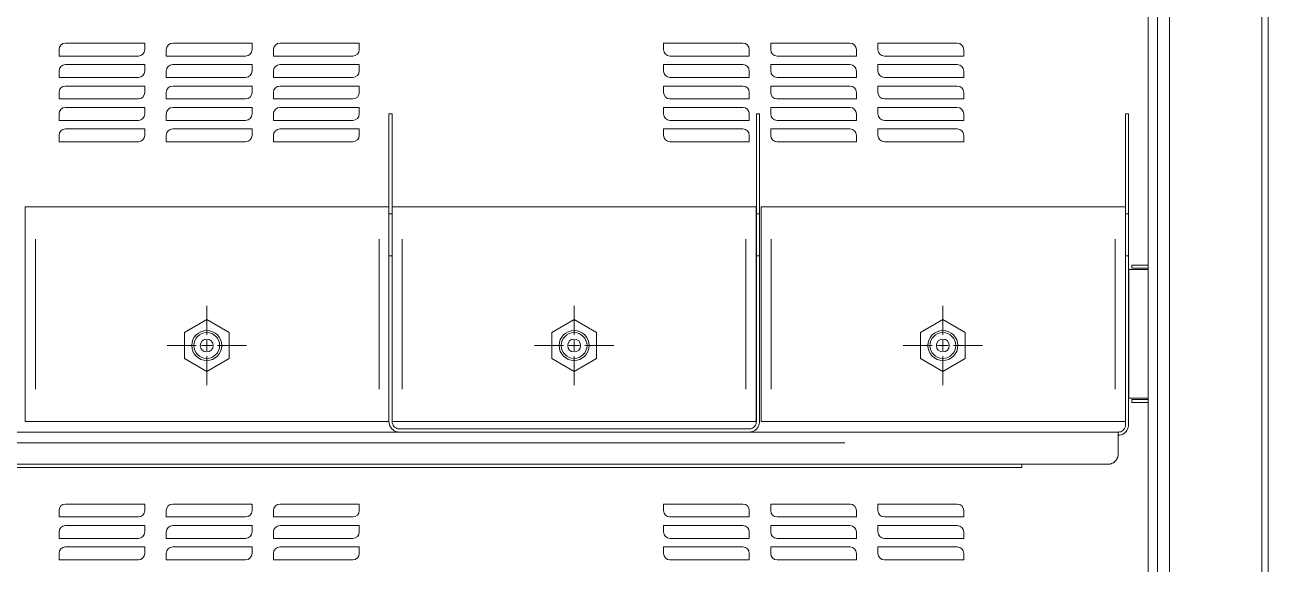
# Model space of a CAD drawing. Header units: millimetres. Extents: x 1896 to 8684, y 846 to 6829.
# Drawn here: x 4286 to 4866, y 3901 to 4153 of the extents above; entities that cross this region are included whole.
import ezdxf

# ---------------------------------------------------------------- set-up
doc = ezdxf.new("R2010")
doc.units = ezdxf.units.MM

# ---------------------------------------------------------------- blocks, each defined once
blk = doc.blocks.new('SW_CENTERMARKSYMBOL_1')
at = {"color": 0, "linetype": 'Continuous', "lineweight": 0}
for p, q in [((0, 5), (0, 18.5)), ((-5, 0), (-18.5, 0)), ((0, 0), (-2.5, 0)), ((0, 0), (0, 2.5)), ((0, 0), (0, -2.5)), ((0, 0), (2.5, 0)), ((5, 0), (18.5, 0)), ((0, -5), (0, -18.5))]:
    blk.add_line(p, q, dxfattribs=at)
blk = doc.blocks.new('SW_CENTERMARKSYMBOL_3')
at = {"color": 0, "linetype": 'Continuous', "lineweight": 0}
for p, q in [((0, 5), (0, 18.5)), ((-5, 0), (-18.5, 0)), ((0, 0), (-2.5, 0)), ((0, 0), (0, 2.5)), ((0, 0), (0, -2.5)), ((0, 0), (2.5, 0)), ((5, 0), (18.5, 0)), ((0, -5), (0, -18.5))]:
    blk.add_line(p, q, dxfattribs=at)
blk = doc.blocks.new('SW_CENTERMARKSYMBOL_5')
at = {"color": 0, "linetype": 'Continuous', "lineweight": 0}
for p, q in [((0, 5), (0, 18.5)), ((-5, 0), (-18.5, 0)), ((0, 0), (-2.5, 0)), ((0, 0), (0, 2.5)), ((0, 0), (0, -2.5)), ((0, 0), (2.5, 0)), ((5, 0), (18.5, 0)), ((0, -5), (0, -18.5))]:
    blk.add_line(p, q, dxfattribs=at)

msp = doc.modelspace()

# ---------------------------------------------------------------- linework, layer by layer
at = {"color": 7, "linetype": 'Continuous', "lineweight": 15}
for p, q in [((4865.5483, 4741.1359), (4865.5483, 3474.1359)), ((4819.5297, 3517.1545), (4819.5297, 4690.1205)), ((4819.5483, 4690.1391), (4819.5483, 3517.1359)), ((4809.5576, 4680.1484), (4809.5576, 3527.1266)), ((4809.5586, 4680.1494), (4809.5586, 3527.1256)), ((4813.9502, 3522.7342), (4813.9502, 4684.5406)), ((4301.6622, 4141.0597), (4301.6622, 4138.0597)), ((4341.6621, 4144.0597), (4304.6624, 4144.0597)), ((4341.6621, 4141.0597), (4341.6621, 4144.0597)), ((4351.6623, 4141.0597), (4351.6623, 4138.0597)), ((4391.6623, 4144.0597), (4354.6621, 4144.0597)), ((4391.6623, 4141.0597), (4391.6623, 4144.0597)), ((4401.6621, 4141.0597), (4401.6621, 4138.0597)), ((4441.662, 4144.0597), (4404.6623, 4144.0597)), ((4441.662, 4141.0597), (4441.662, 4144.0597)), ((4583.5716, 4144.0597), (4583.5716, 4141.0597)), ((4620.5718, 4144.0597), (4583.5716, 4144.0597)), ((4623.5716, 4138.0597), (4623.5716, 4141.0597)), ((4633.5718, 4144.0597), (4633.5718, 4141.0597)), ((4670.5715, 4144.0597), (4633.5718, 4144.0597)), ((4673.5718, 4138.0597), (4673.5718, 4141.0597)), ((4683.5715, 4144.0597), (4683.5715, 4141.0597)), ((4720.5717, 4144.0597), (4683.5715, 4144.0597)), ((4723.5715, 4138.0597), (4723.5715, 4141.0597)), ((4301.6622, 4138.0597), (4338.6623, 4138.0597)), ((4351.6623, 4138.0597), (4388.662, 4138.0597)), ((4401.6621, 4138.0597), (4438.6622, 4138.0597)), ((4586.5719, 4138.0597), (4623.5716, 4138.0597)), ((4636.5716, 4138.0597), (4673.5718, 4138.0597)), ((4686.5718, 4138.0597), (4723.5715, 4138.0597)), ((4301.6622, 4131.0597), (4301.6622, 4128.0597)), ((4341.6621, 4134.0597), (4304.6624, 4134.0597)), ((4341.6621, 4131.0597), (4341.6621, 4134.0597)), ((4351.6623, 4131.0597), (4351.6623, 4128.0597)), ((4391.6623, 4134.0597), (4354.6621, 4134.0597)), ((4391.6623, 4131.0597), (4391.6623, 4134.0597)), ((4401.6621, 4131.0597), (4401.6621, 4128.0597)), ((4441.662, 4134.0597), (4404.6623, 4134.0597)), ((4441.662, 4131.0597), (4441.662, 4134.0597)), ((4583.5716, 4134.0597), (4583.5716, 4131.0597)), ((4620.5718, 4134.0597), (4583.5716, 4134.0597)), ((4623.5716, 4128.0597), (4623.5716, 4131.0597)), ((4633.5718, 4134.0597), (4633.5718, 4131.0597)), ((4670.5715, 4134.0597), (4633.5718, 4134.0597)), ((4673.5718, 4128.0597), (4673.5718, 4131.0597)), ((4683.5715, 4134.0597), (4683.5715, 4131.0597)), ((4720.5717, 4134.0597), (4683.5715, 4134.0597)), ((4723.5715, 4128.0597), (4723.5715, 4131.0597)), ((4301.6622, 4128.0597), (4338.6623, 4128.0597)), ((4341.6621, 4124.0597), (4304.6624, 4124.0597)), ((4341.6621, 4121.0597), (4341.6621, 4124.0597)), ((4351.6623, 4128.0597), (4388.662, 4128.0597)), ((4391.6623, 4124.0597), (4354.6621, 4124.0597)), ((4391.6623, 4121.0597), (4391.6623, 4124.0597)), ((4401.6621, 4128.0597), (4438.6622, 4128.0597)), ((4441.662, 4124.0597), (4404.6623, 4124.0597)), ((4441.662, 4121.0597), (4441.662, 4124.0597)), ((4583.5716, 4124.0597), (4583.5716, 4121.0597)), ((4620.5718, 4124.0597), (4583.5716, 4124.0597)), ((4586.5719, 4128.0597), (4623.5716, 4128.0597)), ((4633.5718, 4124.0597), (4633.5718, 4121.0597)), ((4670.5715, 4124.0597), (4633.5718, 4124.0597)), ((4636.5716, 4128.0597), (4673.5718, 4128.0597)), ((4683.5715, 4124.0597), (4683.5715, 4121.0597)), ((4720.5717, 4124.0597), (4683.5715, 4124.0597)), ((4686.5718, 4128.0597), (4723.5715, 4128.0597)), ((4301.6622, 4121.0597), (4301.6622, 4118.0597)), ((4301.6622, 4118.0597), (4338.6623, 4118.0597)), ((4351.6623, 4121.0597), (4351.6623, 4118.0597)), ((4351.6623, 4118.0597), (4388.662, 4118.0597)), ((4401.6621, 4121.0597), (4401.6621, 4118.0597)), ((4401.6621, 4118.0597), (4438.6622, 4118.0597)), ((4586.5719, 4118.0597), (4623.5716, 4118.0597)), ((4623.5716, 4118.0597), (4623.5716, 4121.0597)), ((4636.5716, 4118.0597), (4673.5718, 4118.0597)), ((4673.5718, 4118.0597), (4673.5718, 4121.0597)), ((4686.5718, 4118.0597), (4723.5715, 4118.0597)), ((4723.5715, 4118.0597), (4723.5715, 4121.0597)), ((4301.6622, 4111.0597), (4301.6622, 4108.0597)), ((4341.6621, 4114.0597), (4304.6624, 4114.0597)), ((4341.6621, 4111.0597), (4341.6621, 4114.0597)), ((4351.6623, 4111.0597), (4351.6623, 4108.0597)), ((4391.6623, 4114.0597), (4354.6621, 4114.0597)), ((4391.6623, 4111.0597), (4391.6623, 4114.0597)), ((4401.6621, 4111.0597), (4401.6621, 4108.0597)), ((4441.662, 4114.0597), (4404.6623, 4114.0597)), ((4441.662, 4111.0597), (4441.662, 4114.0597)), ((4455.5261, 4111.1389), (4456.959, 4111.1389)), ((4455.5261, 4111.1389), (4455.5261, 4064.457)), ((4456.959, 4064.457), (4456.959, 4111.1389)), ((4583.5716, 4114.0597), (4583.5716, 4111.0597)), ((4620.5718, 4114.0597), (4583.5716, 4114.0597)), ((4623.5716, 4108.0597), (4623.5716, 4111.0597)), ((4626.9147, 4111.1389), (4628.3481, 4111.1389)), ((4626.9147, 4064.457), (4626.9147, 4111.1389)), ((4628.3481, 4111.1389), (4628.3481, 4064.457)), ((4633.5718, 4114.0597), (4633.5718, 4111.0597)), ((4670.5715, 4114.0597), (4633.5718, 4114.0597)), ((4673.5718, 4108.0597), (4673.5718, 4111.0597)), ((4683.5715, 4114.0597), (4683.5715, 4111.0597)), ((4720.5717, 4114.0597), (4683.5715, 4114.0597)), ((4723.5715, 4108.0597), (4723.5715, 4111.0597)), ((4799.02, 4111.1389), (4800.4529, 4111.1389)), ((4799.02, 4064.457), (4799.02, 4111.1389)), ((4800.4529, 4111.1389), (4800.4529, 4064.457)), ((4301.6622, 4108.0597), (4338.6623, 4108.0597)), ((4351.6623, 4108.0597), (4388.662, 4108.0597)), ((4401.6621, 4108.0597), (4438.6622, 4108.0597)), ((4586.5719, 4108.0597), (4623.5716, 4108.0597)), ((4636.5716, 4108.0597), (4673.5718, 4108.0597)), ((4686.5718, 4108.0597), (4723.5715, 4108.0597)), ((4301.6622, 4101.0597), (4301.6622, 4098.0597)), ((4341.6621, 4104.0597), (4304.6624, 4104.0597)), ((4341.6621, 4101.0597), (4341.6621, 4104.0597)), ((4351.6623, 4101.0597), (4351.6623, 4098.0597)), ((4391.6623, 4104.0597), (4354.6621, 4104.0597)), ((4391.6623, 4101.0597), (4391.6623, 4104.0597)), ((4401.6621, 4101.0597), (4401.6621, 4098.0597)), ((4441.662, 4104.0597), (4404.6623, 4104.0597)), ((4441.662, 4101.0597), (4441.662, 4104.0597)), ((4583.5716, 4104.0597), (4583.5716, 4101.0597)), ((4620.5718, 4104.0597), (4583.5716, 4104.0597)), ((4623.5716, 4098.0597), (4623.5716, 4101.0597)), ((4633.5718, 4104.0597), (4633.5718, 4101.0597)), ((4670.5715, 4104.0597), (4633.5718, 4104.0597)), ((4673.5718, 4098.0597), (4673.5718, 4101.0597)), ((4683.5715, 4104.0597), (4683.5715, 4101.0597)), ((4720.5717, 4104.0597), (4683.5715, 4104.0597)), ((4723.5715, 4098.0597), (4723.5715, 4101.0597)), ((4301.6622, 4098.0597), (4338.6623, 4098.0597)), ((4351.6623, 4098.0597), (4388.662, 4098.0597)), ((4401.6621, 4098.0597), (4438.6622, 4098.0597)), ((4586.5719, 4098.0597), (4623.5716, 4098.0597)), ((4636.5716, 4098.0597), (4673.5718, 4098.0597)), ((4686.5718, 4098.0597), (4723.5715, 4098.0597)), ((4285.866, 4067.6389), (4285.866, 3967.639)), ((4290.6429, 4067.6389), (4450.987, 4067.6389)), ((4461.6467, 4067.6389), (4621.9909, 4067.6389)), ((4626.7673, 4067.6389), (4626.7673, 3967.639)), ((4629.059, 4067.6389), (4629.059, 3967.639)), ((4633.836, 4067.6389), (4794.1801, 4067.6389)), ((4798.9571, 4067.6389), (4798.9571, 3967.639)), ((4455.5261, 4044.8797), (4455.5261, 4064.457)), ((4456.959, 4064.457), (4456.959, 4044.8797)), ((4626.9147, 4044.8797), (4626.9147, 4064.457)), ((4628.3481, 4064.457), (4628.3481, 4044.8797)), ((4799.02, 4044.8797), (4799.02, 4064.457)), ((4800.4529, 4064.457), (4800.4529, 4044.8797)), ((4455.5261, 3967.639), (4455.5261, 4044.8797)), ((4456.959, 4044.8797), (4456.959, 3967.639)), ((4626.9147, 4044.8797), (4626.9147, 3967.639)), ((4628.3481, 3967.639), (4628.3481, 4044.8797)), ((4799.02, 4044.8797), (4799.02, 3966.1389)), ((4800.4529, 3966.1389), (4800.4529, 4044.8797)), ((4800.5735, 4038.4822), (4800.5735, 3978.4823)), ((4809.5576, 4038.4822), (4800.5735, 4038.4822)), ((4802.0079, 4040.4823), (4802.0079, 4039.0468)), ((4802.0079, 4040.4823), (4809.5576, 4040.4823)), ((4809.5576, 4039.0468), (4802.0079, 4039.0468)), ((4360.1043, 4009.0657), (4370.5484, 4015.0955)), ((4370.5484, 4015.0955), (4380.9926, 4009.0657)), ((4531.4342, 4009.0657), (4541.8784, 4015.0955)), ((4541.8784, 4015.0955), (4552.3226, 4009.0657)), ((4703.4041, 4009.0657), (4713.8483, 4015.0955)), ((4713.8483, 4015.0955), (4724.2925, 4009.0657)), ((4360.1043, 3997.0058), (4360.1043, 4009.0657)), ((4380.9926, 4009.0657), (4380.9926, 3997.0058)), ((4531.4342, 3997.0058), (4531.4342, 4009.0657)), ((4552.3226, 4009.0657), (4552.3226, 3997.0058)), ((4703.4041, 3997.0058), (4703.4041, 4009.0657)), ((4724.2925, 4009.0657), (4724.2925, 3997.0058)), ((4370.5484, 3990.9759), (4360.1043, 3997.0058)), ((4380.9926, 3997.0058), (4370.5484, 3990.9759)), ((4541.8784, 3990.9759), (4531.4342, 3997.0058)), ((4552.3226, 3997.0058), (4541.8784, 3990.9759)), ((4713.8483, 3990.9759), (4703.4041, 3997.0058)), ((4724.2925, 3997.0058), (4713.8483, 3990.9759)), ((4800.5735, 3978.4823), (4809.5576, 3978.4823)), ((4802.0079, 3976.4822), (4802.0079, 3977.9177)), ((4809.5576, 3977.9177), (4802.0079, 3977.9177)), ((4802.0079, 3976.4822), (4809.5576, 3976.4822)), ((4450.987, 3967.639), (4290.6429, 3967.639)), ((4621.9909, 3967.639), (4461.6467, 3967.639)), ((4794.1801, 3967.639), (4633.836, 3967.639)), ((4795.6764, 3962.6389), (3945.42, 3962.6389)), ((4623.5711, 3964.139), (4460.303, 3964.139)), ((4460.303, 3962.6389), (4623.5711, 3962.6389)), ((4795.6764, 3962.6389), (4795.6764, 3957.639)), ((4795.6764, 3957.639), (4795.6764, 3952.6389)), ((3950.2613, 3947.639), (4790.8351, 3947.639)), ((3995.9666, 3946.126), (4750.6968, 3946.126)), ((4750.6968, 3947.639), (4750.6968, 3946.126)), ((4301.6622, 3926.0595), (4301.6622, 3923.0598)), ((4341.6621, 3929.0596), (4304.6624, 3929.0596)), ((4341.6621, 3926.0595), (4341.6621, 3929.0596)), ((4351.6623, 3926.0595), (4351.6623, 3923.0598)), ((4391.6623, 3929.0596), (4354.6621, 3929.0596)), ((4391.6623, 3926.0595), (4391.6623, 3929.0596)), ((4401.6621, 3926.0595), (4401.6621, 3923.0598)), ((4441.662, 3929.0596), (4404.6623, 3929.0596)), ((4441.662, 3926.0595), (4441.662, 3929.0596)), ((4583.5716, 3929.0596), (4583.5716, 3926.0595)), ((4620.5718, 3929.0596), (4583.5716, 3929.0596)), ((4623.5716, 3923.0598), (4623.5716, 3926.0595)), ((4633.5718, 3929.0596), (4633.5718, 3926.0595)), ((4670.5715, 3929.0596), (4633.5718, 3929.0596)), ((4673.5718, 3923.0598), (4673.5718, 3926.0595)), ((4683.5715, 3929.0596), (4683.5715, 3926.0595)), ((4720.5717, 3929.0596), (4683.5715, 3929.0596)), ((4723.5715, 3923.0598), (4723.5715, 3926.0595)), ((4301.6622, 3923.0598), (4338.6623, 3923.0598)), ((4351.6623, 3923.0598), (4388.662, 3923.0598)), ((4401.6621, 3923.0598), (4438.6622, 3923.0598)), ((4586.5719, 3923.0598), (4623.5716, 3923.0598)), ((4636.5716, 3923.0598), (4673.5718, 3923.0598)), ((4686.5718, 3923.0598), (4723.5715, 3923.0598)), ((4301.6622, 3916.0595), (4301.6622, 3913.0595)), ((4341.6621, 3919.0596), (4304.6624, 3919.0596)), ((4341.6621, 3916.0595), (4341.6621, 3919.0596)), ((4351.6623, 3916.0595), (4351.6623, 3913.0595)), ((4391.6623, 3919.0596), (4354.6621, 3919.0596)), ((4391.6623, 3916.0595), (4391.6623, 3919.0596)), ((4401.6621, 3916.0595), (4401.6621, 3913.0595)), ((4441.662, 3919.0596), (4404.6623, 3919.0596)), ((4441.662, 3916.0595), (4441.662, 3919.0596)), ((4583.5716, 3919.0596), (4583.5716, 3916.0595)), ((4620.5718, 3919.0596), (4583.5716, 3919.0596)), ((4623.5716, 3913.0595), (4623.5716, 3916.0595)), ((4633.5718, 3919.0596), (4633.5718, 3916.0595)), ((4670.5715, 3919.0596), (4633.5718, 3919.0596)), ((4673.5718, 3913.0595), (4673.5718, 3916.0595)), ((4683.5715, 3919.0596), (4683.5715, 3916.0595)), ((4720.5717, 3919.0596), (4683.5715, 3919.0596)), ((4723.5715, 3913.0595), (4723.5715, 3916.0595)), ((4301.6622, 3913.0595), (4338.6623, 3913.0595)), ((4341.6621, 3909.0596), (4304.6624, 3909.0596)), ((4341.6621, 3906.0596), (4341.6621, 3909.0596)), ((4351.6623, 3913.0595), (4388.662, 3913.0595)), ((4391.6623, 3909.0596), (4354.6621, 3909.0596)), ((4391.6623, 3906.0596), (4391.6623, 3909.0596)), ((4401.6621, 3913.0595), (4438.6622, 3913.0595)), ((4441.662, 3909.0596), (4404.6623, 3909.0596)), ((4441.662, 3906.0596), (4441.662, 3909.0596)), ((4583.5716, 3909.0596), (4583.5716, 3906.0596)), ((4620.5718, 3909.0596), (4583.5716, 3909.0596)), ((4586.5719, 3913.0595), (4623.5716, 3913.0595)), ((4633.5718, 3909.0596), (4633.5718, 3906.0596)), ((4670.5715, 3909.0596), (4633.5718, 3909.0596)), ((4636.5716, 3913.0595), (4673.5718, 3913.0595)), ((4683.5715, 3909.0596), (4683.5715, 3906.0596)), ((4720.5717, 3909.0596), (4683.5715, 3909.0596)), ((4686.5718, 3913.0595), (4723.5715, 3913.0595)), ((4301.6622, 3906.0596), (4301.6622, 3903.0595)), ((4301.6622, 3903.0595), (4338.6623, 3903.0595)), ((4351.6623, 3906.0596), (4351.6623, 3903.0595)), ((4351.6623, 3903.0595), (4388.662, 3903.0595)), ((4401.6621, 3906.0596), (4401.6621, 3903.0595)), ((4401.6621, 3903.0595), (4438.6622, 3903.0595)), ((4586.5719, 3903.0595), (4623.5716, 3903.0595)), ((4623.5716, 3903.0595), (4623.5716, 3906.0596)), ((4636.5716, 3903.0595), (4673.5718, 3903.0595)), ((4673.5718, 3903.0595), (4673.5718, 3906.0596)), ((4686.5718, 3903.0595), (4723.5715, 3903.0595)), ((4723.5715, 3903.0595), (4723.5715, 3906.0596))]:
    msp.add_line(p, q, dxfattribs=at)
at = {"color": 8, "linetype": 'Continuous', "lineweight": 15}
for p, q in [((4862.5481, 3664.1861), (4862.5481, 4551.086)), ((4455.7411, 4064.457), (4456.7444, 4064.457)), ((4627.1297, 4064.457), (4628.133, 4064.457)), ((4799.235, 4064.457), (4800.2383, 4064.457)), ((4290.6429, 4052.6391), (4290.6429, 3982.6389)), ((4450.987, 4052.6391), (4450.987, 3982.6389)), ((4461.6467, 4052.6391), (4461.6467, 3982.6389)), ((4621.9909, 4052.6391), (4621.9909, 3982.6389)), ((4633.836, 4052.6391), (4633.836, 3982.6389)), ((4794.1801, 4052.6391), (4794.1801, 3982.6389)), ((4456.7444, 4044.8797), (4455.7411, 4044.8797)), ((4628.133, 4044.8797), (4627.1297, 4044.8797)), ((4800.2383, 4044.8797), (4799.235, 4044.8797)), ((4668.1377, 3957.639), (4072.9587, 3957.639))]:
    msp.add_line(p, q, dxfattribs=at)
at = {"color": 7, "linetype": 'Continuous', "lineweight": 15}
for centre, radius in [((4370.5483, 4003.0358), 7), ((4370.5483, 4003.0358), 6.0092), ((4541.8783, 4003.0358), 7), ((4541.8783, 4003.0358), 6.0092), ((4713.8483, 4003.0358), 7), ((4713.8483, 4003.0358), 6.0092), ((4370.5483, 4003.0358), 3), ((4541.8783, 4003.0358), 3), ((4713.8483, 4003.0358), 3)]:
    msp.add_circle(centre, radius, dxfattribs=at)
for centre, start, end in [((4304.6622, 4141.0596), 90, 180), ((4338.6622, 4141.0596), 270, 0), ((4354.6622, 4141.0596), 90, 180), ((4388.6622, 4141.0596), 270, 0), ((4404.6622, 4141.0596), 90, 180), ((4438.6622, 4141.0596), 270, 0), ((4586.5717, 4141.0596), 180, 270), ((4620.5717, 4141.0596), 0, 90), ((4636.5717, 4141.0596), 180, 270), ((4670.5717, 4141.0596), 0, 90), ((4686.5717, 4141.0596), 180, 270), ((4720.5717, 4141.0596), 0, 90), ((4304.6622, 4131.0596), 90, 180), ((4338.6622, 4131.0596), 270, 0), ((4354.6622, 4131.0596), 90, 180), ((4388.6622, 4131.0596), 270, 0), ((4404.6622, 4131.0596), 90, 180), ((4438.6622, 4131.0596), 270, 0), ((4586.5717, 4131.0596), 180, 270), ((4620.5717, 4131.0596), 0, 90), ((4636.5717, 4131.0596), 180, 270), ((4670.5717, 4131.0596), 0, 90), ((4686.5717, 4131.0596), 180, 270), ((4720.5717, 4131.0596), 0, 90), ((4304.6622, 4121.0596), 90, 180), ((4354.6622, 4121.0596), 90, 180), ((4404.6622, 4121.0596), 90, 180), ((4620.5717, 4121.0596), 0, 90), ((4670.5717, 4121.0596), 0, 90), ((4720.5717, 4121.0596), 0, 90), ((4338.6622, 4121.0596), 270, 0), ((4388.6622, 4121.0596), 270, 0), ((4438.6622, 4121.0596), 270, 0), ((4586.5717, 4121.0596), 180, 270), ((4636.5717, 4121.0596), 180, 270), ((4686.5717, 4121.0596), 180, 270), ((4304.6622, 4111.0596), 90, 180), ((4338.6622, 4111.0596), 270, 0), ((4354.6622, 4111.0596), 90, 180), ((4388.6622, 4111.0596), 270, 0), ((4404.6622, 4111.0596), 90, 180), ((4438.6622, 4111.0596), 270, 0), ((4586.5717, 4111.0596), 180, 270), ((4620.5717, 4111.0596), 0, 90), ((4636.5717, 4111.0596), 180, 270), ((4670.5717, 4111.0596), 0, 90), ((4686.5717, 4111.0596), 180, 270), ((4720.5717, 4111.0596), 0, 90), ((4304.6622, 4101.0596), 90, 180), ((4338.6622, 4101.0596), 270, 0), ((4354.6622, 4101.0596), 90, 180), ((4388.6622, 4101.0596), 270, 0), ((4404.6622, 4101.0596), 90, 180), ((4438.6622, 4101.0596), 270, 0), ((4586.5717, 4101.0596), 180, 270), ((4620.5717, 4101.0596), 0, 90), ((4636.5717, 4101.0596), 180, 270), ((4670.5717, 4101.0596), 0, 90), ((4686.5717, 4101.0596), 180, 270), ((4720.5717, 4101.0596), 0, 90), ((4304.6622, 3926.0596), 90, 180), ((4338.6622, 3926.0596), 270, 0), ((4354.6622, 3926.0596), 90, 180), ((4388.6622, 3926.0596), 270, 0), ((4404.6622, 3926.0596), 90, 180), ((4438.6622, 3926.0596), 270, 0), ((4586.5717, 3926.0596), 180, 270), ((4620.5717, 3926.0596), 0, 90), ((4636.5717, 3926.0596), 180, 270), ((4670.5717, 3926.0596), 0, 90), ((4686.5717, 3926.0596), 180, 270), ((4720.5717, 3926.0596), 0, 90), ((4304.6622, 3916.0596), 90, 180), ((4338.6622, 3916.0596), 270, 0), ((4354.6622, 3916.0596), 90, 180), ((4388.6622, 3916.0596), 270, 0), ((4404.6622, 3916.0596), 90, 180), ((4438.6622, 3916.0596), 270, 0), ((4586.5717, 3916.0596), 180, 270), ((4620.5717, 3916.0596), 0, 90), ((4636.5717, 3916.0596), 180, 270), ((4670.5717, 3916.0596), 0, 90), ((4686.5717, 3916.0596), 180, 270), ((4720.5717, 3916.0596), 0, 90), ((4304.6622, 3906.0596), 90, 180), ((4354.6622, 3906.0596), 90, 180), ((4404.6622, 3906.0596), 90, 180), ((4620.5717, 3906.0596), 0, 90), ((4670.5717, 3906.0596), 0, 90), ((4720.5717, 3906.0596), 0, 90), ((4338.6622, 3906.0596), 270, 0), ((4388.6622, 3906.0596), 270, 0), ((4438.6622, 3906.0596), 270, 0), ((4586.5717, 3906.0596), 180, 270), ((4636.5717, 3906.0596), 180, 270), ((4686.5717, 3906.0596), 180, 270)]:
    msp.add_arc(centre, 3, start, end, dxfattribs=at)
for points, knots in [([(4285.866, 4067.6389), (4285.9227, 4067.6389), (4286.0361, 4067.6389), (4286.9217, 4067.6389), (4288.2135, 4067.6389), (4289.5426, 4067.6389), (4290.3637, 4067.6389), (4290.6429, 4067.6389)], [0, 0, 0, 0, 0.22766436, 0.4554717, 0.67794098, 0.89050266, 1, 1, 1, 1]), ([(4450.987, 4067.6389), (4451.5065, 4067.6389), (4452.545, 4067.6389), (4453.9236, 4067.6389), (4455.0048, 4067.6389), (4455.3564, 4067.6389), (4455.5261, 4067.6389)], [0, 0, 0, 0, 0.25188499, 0.50363346, 0.76048169, 1, 1, 1, 1]), ([(4456.8698, 4067.6389), (4456.9265, 4067.6389), (4457.0399, 4067.6389), (4457.9255, 4067.6389), (4459.2173, 4067.6389), (4460.5464, 4067.6389), (4461.3676, 4067.6389), (4461.6467, 4067.6389)], [0, 0, 0, 0, 0.22766436, 0.4554717, 0.67794098, 0.89050266, 1, 1, 1, 1]), ([(4621.9909, 4067.6389), (4622.5096, 4067.6389), (4623.5467, 4067.6389), (4624.9359, 4067.6389), (4626.0163, 4067.6389), (4626.6609, 4067.6389), (4626.7345, 4067.6389), (4626.7673, 4067.6389)], [0, 0, 0, 0, 0.20257883, 0.40504787, 0.61161839, 0.82694963, 1, 1, 1, 1]), ([(4629.059, 4067.6389), (4629.1157, 4067.6389), (4629.229, 4067.6389), (4630.1153, 4067.6389), (4631.4066, 4067.6389), (4632.7356, 4067.6389), (4633.5568, 4067.6389), (4633.836, 4067.6389)], [0, 0, 0, 0, 0.227668198, 0.455509696, 0.677935558, 0.89050082, 1, 1, 1, 1]), ([(4794.1801, 4067.6389), (4794.6988, 4067.6389), (4795.736, 4067.6389), (4797.1251, 4067.6389), (4798.2056, 4067.6389), (4798.8499, 4067.6389), (4798.924, 4067.6389), (4798.9571, 4067.6389)], [0, 0, 0, 0, 0.20257723, 0.40504467, 0.61161356, 0.8269431, 1, 1, 1, 1]), ([(4290.6429, 3967.639), (4290.1242, 3967.639), (4289.0871, 3967.639), (4287.6979, 3967.639), (4286.6174, 3967.639), (4285.9731, 3967.639), (4285.899, 3967.639), (4285.866, 3967.639)], [0, 0, 0, 0, 0.20257723, 0.40504467, 0.61161356, 0.8269431, 1, 1, 1, 1]), ([(4455.5261, 3967.639), (4455.5109, 3967.639), (4455.4121, 3967.639), (4454.6829, 3967.639), (4453.4228, 3967.639), (4452.0867, 3967.639), (4451.266, 3967.639), (4450.987, 3967.639)], [0, 0, 0, 0, 0.05065423, 0.33071568, 0.60412026, 0.86540424, 1, 1, 1, 1]), ([(4455.5261, 3967.639), (4455.5825, 3967.0563), (4455.6955, 3965.8905), (4456.5819, 3964.3466), (4457.8736, 3963.2208), (4459.2027, 3962.6999), (4460.0238, 3962.6544), (4460.303, 3962.6389)], [0, 0, 0, 0, 0.22764223, 0.45549095, 0.67794802, 0.89050482, 1, 1, 1, 1]), ([(4461.6467, 3967.639), (4461.128, 3967.639), (4460.0909, 3967.639), (4458.7017, 3967.639), (4457.6212, 3967.639), (4456.9769, 3967.639), (4456.9028, 3967.639), (4456.8698, 3967.639)], [0, 0, 0, 0, 0.20257723, 0.40504467, 0.61161356, 0.8269431, 1, 1, 1, 1]), ([(4456.959, 3967.639), (4456.9986, 3967.2311), (4457.0778, 3966.4151), (4457.6981, 3965.3342), (4458.6023, 3964.5462), (4459.5327, 3964.1815), (4460.1075, 3964.1498), (4460.303, 3964.139)], [0, 0, 0, 0, 0.22764763, 0.45549054, 0.67795244, 0.89047333, 1, 1, 1, 1]), ([(4626.7673, 3967.639), (4626.7109, 3967.639), (4626.598, 3967.639), (4625.7115, 3967.639), (4624.4203, 3967.639), (4623.0912, 3967.639), (4622.27, 3967.639), (4621.9909, 3967.639)], [0, 0, 0, 0, 0.22766017, 0.45550403, 0.67793221, 0.89049968, 1, 1, 1, 1]), ([(4626.9147, 3967.639), (4626.8751, 3967.2311), (4626.7958, 3966.415), (4626.1756, 3965.3344), (4625.2718, 3964.5461), (4624.3414, 3964.1816), (4623.7666, 3964.1498), (4623.5711, 3964.139)], [0, 0, 0, 0, 0.22766297, 0.45552123, 0.67793074, 0.89046595, 1, 1, 1, 1]), ([(4623.5711, 3962.6389), (4624.0901, 3962.6908), (4625.1277, 3962.7944), (4626.5172, 3963.5975), (4627.597, 3964.7898), (4628.2414, 3966.2058), (4628.3152, 3967.1975), (4628.3481, 3967.639)], [0, 0, 0, 0, 0.202710227, 0.405209049, 0.611781868, 0.827139408, 1, 1, 1, 1]), ([(4633.836, 3967.639), (4633.3173, 3967.639), (4632.2801, 3967.639), (4630.8909, 3967.639), (4629.8104, 3967.639), (4629.1661, 3967.639), (4629.092, 3967.639), (4629.059, 3967.639)], [0, 0, 0, 0, 0.20257723, 0.40504467, 0.61161356, 0.8269431, 1, 1, 1, 1]), ([(4798.9571, 3967.639), (4798.9004, 3967.639), (4798.787, 3967.639), (4797.9013, 3967.639), (4796.6095, 3967.639), (4795.2805, 3967.639), (4794.4593, 3967.639), (4794.1801, 3967.639)], [0, 0, 0, 0, 0.22766436, 0.4554717, 0.67794098, 0.89050266, 1, 1, 1, 1]), ([(4799.02, 3966.1389), (4798.9804, 3965.731), (4798.9012, 3964.915), (4798.2808, 3963.8345), (4797.3769, 3963.0461), (4796.4466, 3962.6815), (4795.8717, 3962.6497), (4795.6764, 3962.6389)], [0, 0, 0, 0, 0.227669475, 0.455495308, 0.677911176, 0.890551564, 1, 1, 1, 1]), ([(4795.6764, 3961.139), (4796.1953, 3961.1908), (4797.2329, 3961.2944), (4798.6223, 3962.0975), (4799.7023, 3963.2897), (4800.3468, 3964.7056), (4800.4202, 3965.6973), (4800.4529, 3966.1389)], [0, 0, 0, 0, 0.202649174, 0.405223324, 0.611778869, 0.827142446, 1, 1, 1, 1]), ([(4790.8351, 3947.639), (4790.9618, 3947.6418), (4791.1517, 3947.6459), (4791.4036, 3947.6725), (4791.5915, 3947.699), (4791.8405, 3947.745), (4792.0865, 3947.8057), (4792.3282, 3947.8813), (4792.6863, 3948.0093), (4793.0892, 3948.2009), (4793.5187, 3948.4711), (4793.7723, 3948.6611), (4794.0149, 3948.8643), (4794.1986, 3949.0389), (4794.3722, 3949.2231), (4794.5383, 3949.4142), (4794.6934, 3949.6145), (4794.8374, 3949.8228), (4794.9719, 3950.0373), (4795.096, 3950.2582), (4795.2059, 3950.4863), (4795.3077, 3950.718), (4795.3962, 3950.9555), (4795.4721, 3951.197), (4795.5216, 3951.3803), (4795.5789, 3951.6268), (4795.6224, 3951.8764), (4795.6522, 3952.1278), (4795.6716, 3952.361), (4795.6745, 3952.5316), (4795.6764, 3952.6389)], [0, 0, 0, 0, 0.04915583, 0.07371796, 0.09827356, 0.12280535, 0.17200408, 0.19650623, 0.22107803, 0.31963944, 0.36878893, 0.4179237, 0.44249395, 0.4916188, 0.51619431, 0.54073044, 0.58987753, 0.61445545, 0.63899587, 0.68816409, 0.71269805, 0.73726049, 0.78640537, 0.81097561, 0.83552346, 0.86007008, 0.90920923, 0.93378477, 0.95832984, 1, 1, 1, 1])]:
    msp.add_open_spline(points, degree=3, knots=knots, dxfattribs=at)

# ---------------------------------------------------------------- block references
at = {"color": 7, "linetype": 'Continuous', "lineweight": 0}
for name, p in [('SW_CENTERMARKSYMBOL_5', (4370.5483, 4003.0358)), ('SW_CENTERMARKSYMBOL_1', (4541.8783, 4003.0358)), ('SW_CENTERMARKSYMBOL_3', (4713.8483, 4003.0358))]:
    msp.add_blockref(name, p, dxfattribs=at)

doc.saveas('drawing.dxf')
